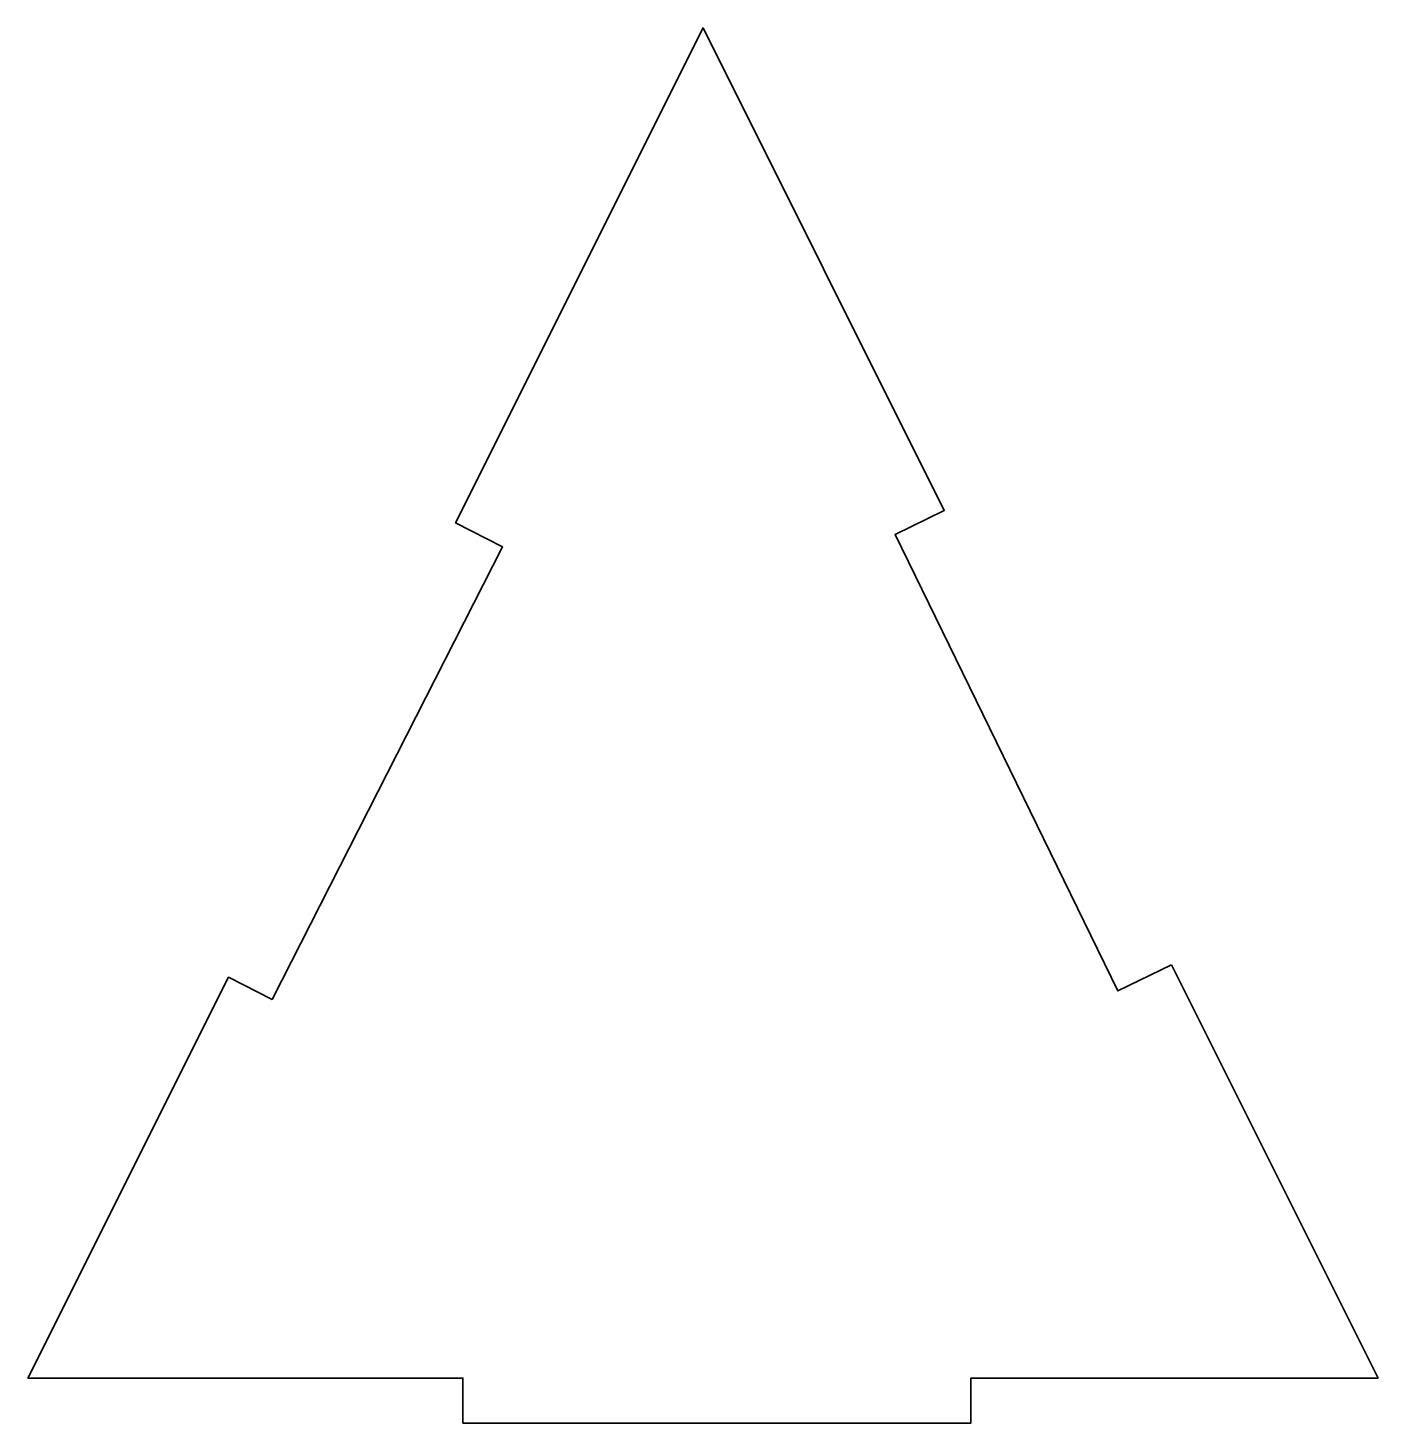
# Model space of a CAD drawing. Header units: inches. Extents: x 3 to 4.57, y -6.3 to -4.68.
import ezdxf

# ---------------------------------------------------------------- set-up
doc = ezdxf.new("R2010")
doc.units = ezdxf.units.IN
doc.header["$MEASUREMENT"] = 0
doc.layers.add('Layer 1', color=7, linetype='Continuous')

msp = doc.modelspace()

# ---------------------------------------------------------------- linework, layer by layer
at = {"layer": 'Layer 1', "color": 250, "lineweight": 35, "true_color": 0x231f20}
msp.add_lwpolyline([(4.3269, -5.7691), (4.2645, -5.7996), (4.0056, -5.2688), (4.0628, -5.2409), (3.7823, -4.6798), (3.4945, -5.2554), (3.5493, -5.2833), (3.2812, -5.8095), (3.2304, -5.7836), (2.9973, -6.2498), (3.5032, -6.2498), (3.5032, -6.3021), (4.0938, -6.3021), (4.0938, -6.2498), (4.5673, -6.2498), (4.3269, -5.7691)], dxfattribs=at)

doc.saveas('drawing.dxf')
